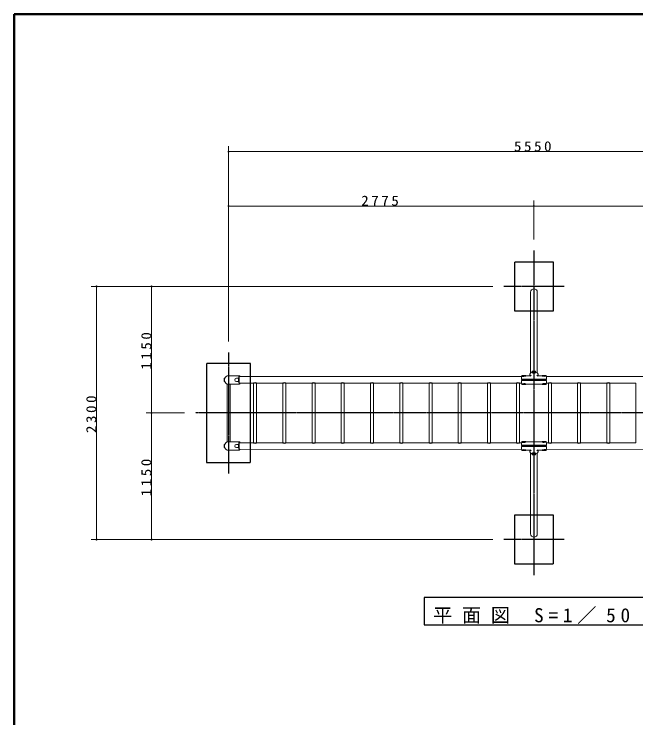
# Model space of a CAD drawing. Units: millimetres at full size, with parts at other scales. Extents: x -19540 to 0, y -2746 to 13350.
# Drawn here: x -19250 to -13596, y 6955 to 13350 of the extents above; entities that cross this region are included whole.
import ezdxf

# ---------------------------------------------------------------- set-up
doc = ezdxf.new("R2010")
doc.units = ezdxf.units.MM
doc.linetypes.add('USER2', pattern=[6, 3, -1, 1, -1])
doc.linetypes.add('USER4', pattern=[8, 5, -3])
for name, color, linetype, lineweight in [('A3図枠', 7, 'Continuous', 25), ('線', 7, 'Continuous', 13), ('補助', 2, 'Continuous', 25)]:
    doc.layers.add(name, color=color, linetype=linetype, lineweight=lineweight)
doc.styles.add('ＭＳ ゴシック', font='')
doc.styles.get('ＭＳ ゴシック').set_extended_font_data('MS Gothic')

# ---------------------------------------------------------------- blocks, each defined once
blk = doc.blocks.new('dimension_origin')
at = {"color": 0, "linetype": 'Continuous', "lineweight": -2}
blk.add_circle((0, 0), 1.25, dxfattribs=at)

msp = doc.modelspace()

# ---------------------------------------------------------------- linework, layer by layer
at = {"layer": 'A3図枠', "lineweight": 50}
for p, q in [((-19250, 13350), (-19250, 0)), ((0, 13350), (-19250, 13350))]:
    msp.add_line(p, q, dxfattribs=at)
at = {"layer": '線', "color": 20, "linetype": 'USER2', "lineweight": 25}
for p, q in [((-14522.806, 11200.292), (-14522.806, 8250.292)), ((-14247.806, 10875.292), (-14797.806, 10875.292)), ((-17300, 10275.292), (-17300, 9175.292)), ((-11445.612, 9725.292), (-17600, 9725.292)), ((-14247.806, 8575.292), (-14797.806, 8575.292))]:
    msp.add_line(p, q, dxfattribs=at)
at = {"layer": '線'}
for p, q in [((-14553.056, 10088.714), (-14553.056, 10821.922)), ((-14492.556, 10088.714), (-14492.556, 10821.922)), ((-17201.519, 10063.542), (-17300, 10063.542)), ((-17203.461, 10055.542), (-14635.27, 10055.542)), ((-14633.74, 10060.749), (-14633.74, 10064.762)), ((-14632.74, 10065.762), (-14597.439, 10065.762)), ((-14596.439, 10063.792), (-14596.439, 10064.762)), ((-14596.439, 10063.792), (-14558.236, 10063.792)), ((-14561.306, 10063.792), (-14561.306, 10066.334)), ((-14537.92, 10093.793), (-14537.92, 10104.392)), ((-14507.92, 10104.392), (-14537.92, 10104.392)), ((-14507.92, 10093.793), (-14507.92, 10104.392)), ((-14449.173, 10063.792), (-14487.376, 10063.792)), ((-14484.306, 10063.792), (-14484.306, 10066.334)), ((-14449.173, 10063.792), (-14449.173, 10064.762)), ((-14412.872, 10065.762), (-14448.173, 10065.762)), ((-14411.872, 10060.749), (-14411.872, 10064.762)), ((-11842.151, 10055.542), (-14410.342, 10055.542)), ((-17340.25, 10039.292), (-17340.25, 10011.292)), ((-17335.841, 10040.292), (-17339.25, 10040.292)), ((-17335.841, 10010.292), (-17339.25, 10010.292)), ((-17313.6, 9989.541), (-17313.6, 9461.042)), ((-17201.519, 9987.042), (-17300, 9987.042)), ((-17286.4, 9987.042), (-17286.4, 9463.542)), ((-17207.629, 10040.292), (-17228.205, 10040.292)), ((-17207.629, 10010.292), (-17228.205, 10010.292)), ((-17208.509, 10039.792), (-17208.509, 10010.792)), ((-17203.479, 9995.042), (-17072.319, 9995.042)), ((-17072.319, 9455.542), (-17072.319, 9995.042)), ((-17045.119, 9455.542), (-17045.119, 9995.042)), ((-17045.119, 9995.042), (-16806.417, 9995.042)), ((-16806.417, 9455.542), (-16806.417, 9995.042)), ((-16779.217, 9995.042), (-16540.516, 9995.042)), ((-16779.217, 9455.542), (-16779.217, 9995.042)), ((-16540.516, 9455.542), (-16540.516, 9995.042)), ((-16513.316, 9995.042), (-16274.614, 9995.042)), ((-16513.316, 9455.542), (-16513.316, 9995.042)), ((-16274.614, 9455.542), (-16274.614, 9995.042)), ((-16247.414, 9995.042), (-16008.713, 9995.042)), ((-16247.414, 9455.542), (-16247.414, 9995.042)), ((-16008.713, 9455.542), (-16008.713, 9995.042)), ((-15981.513, 9995.042), (-15742.811, 9995.042)), ((-15981.513, 9455.542), (-15981.513, 9995.042)), ((-15742.811, 9455.542), (-15742.811, 9995.042)), ((-15715.611, 9995.042), (-15476.91, 9995.042)), ((-15715.611, 9455.542), (-15715.611, 9995.042)), ((-15476.91, 9455.542), (-15476.91, 9995.042)), ((-15449.71, 9995.042), (-15211.008, 9995.042)), ((-15449.71, 9455.542), (-15449.71, 9995.042)), ((-15211.008, 9455.542), (-15211.008, 9995.042)), ((-15183.808, 9995.042), (-14945.107, 9995.042)), ((-15183.808, 9455.542), (-15183.808, 9995.042)), ((-14945.107, 9455.542), (-14945.107, 9995.042)), ((-14917.907, 9995.042), (-14682.081, 9995.042)), ((-14917.907, 9455.542), (-14917.907, 9995.042)), ((-14682.081, 9455.542), (-14682.081, 9995.042)), ((-14654.881, 9995.042), (-14635.27, 9995.042)), ((-14654.881, 9455.542), (-14654.881, 9995.042)), ((-14633.74, 9989.834), (-14633.74, 9985.822)), ((-14632.74, 9984.822), (-14597.439, 9984.822)), ((-14596.439, 9986.792), (-14596.439, 9985.822)), ((-14596.439, 9986.792), (-14522.806, 9986.792)), ((-14449.173, 9986.792), (-14522.806, 9986.792)), ((-14449.173, 9986.792), (-14449.173, 9985.822)), ((-14412.872, 9984.822), (-14448.173, 9984.822)), ((-14411.872, 9989.834), (-14411.872, 9985.822)), ((-14390.731, 9995.042), (-14410.342, 9995.042)), ((-14390.731, 9455.542), (-14390.731, 9995.042)), ((-14363.531, 9455.542), (-14363.531, 9995.042)), ((-14127.705, 9995.042), (-14363.531, 9995.042)), ((-14127.705, 9455.542), (-14127.705, 9995.042)), ((-13861.804, 9995.042), (-14100.505, 9995.042)), ((-14100.505, 9455.542), (-14100.505, 9995.042)), ((-13861.804, 9455.542), (-13861.804, 9995.042)), ((-13595.902, 9995.042), (-13834.604, 9995.042)), ((-13834.604, 9455.542), (-13834.604, 9995.042)), ((-13595.902, 9455.542), (-13595.902, 9995.042)), ((-14632.74, 9465.762), (-14597.439, 9465.762)), ((-14412.872, 9465.762), (-14448.173, 9465.762)), ((-17340.25, 9411.292), (-17340.25, 9439.292)), ((-17335.841, 9440.292), (-17339.25, 9440.292)), ((-17335.841, 9410.292), (-17339.25, 9410.292)), ((-17201.519, 9463.542), (-17300, 9463.542)), ((-17207.629, 9440.292), (-17228.205, 9440.292)), ((-17207.629, 9410.292), (-17228.205, 9410.292)), ((-17208.509, 9410.792), (-17208.509, 9439.792)), ((-17203.461, 9455.542), (-17072.319, 9455.542)), ((-17045.119, 9455.542), (-16806.417, 9455.542)), ((-16779.217, 9455.542), (-16540.516, 9455.542)), ((-16513.316, 9455.542), (-16274.614, 9455.542)), ((-16247.414, 9455.542), (-16008.713, 9455.542)), ((-15981.513, 9455.542), (-15742.811, 9455.542)), ((-15715.611, 9455.542), (-15476.91, 9455.542)), ((-15449.71, 9455.542), (-15211.008, 9455.542)), ((-15183.808, 9455.542), (-14945.107, 9455.542)), ((-14917.907, 9455.542), (-14682.081, 9455.542)), ((-14654.881, 9455.542), (-14635.27, 9455.542)), ((-14633.74, 9460.749), (-14633.74, 9464.762)), ((-14596.439, 9463.792), (-14596.439, 9464.762)), ((-14596.439, 9463.792), (-14522.806, 9463.792)), ((-14449.173, 9463.792), (-14522.806, 9463.792)), ((-14449.173, 9463.792), (-14449.173, 9464.762)), ((-14411.872, 9460.749), (-14411.872, 9464.762)), ((-14390.731, 9455.542), (-14410.342, 9455.542)), ((-14127.705, 9455.542), (-14363.531, 9455.542)), ((-13861.804, 9455.542), (-14100.505, 9455.542)), ((-13595.902, 9455.542), (-13834.604, 9455.542)), ((-17201.519, 9387.042), (-17300, 9387.042)), ((-17203.741, 9395.701), (-14635.27, 9395.042)), ((-14633.74, 9389.834), (-14633.74, 9385.822)), ((-14632.74, 9384.822), (-14597.439, 9384.822)), ((-14596.439, 9386.792), (-14596.439, 9385.822)), ((-14596.439, 9386.792), (-14558.236, 9386.792)), ((-14561.306, 9386.792), (-14561.306, 9384.249)), ((-14553.056, 9361.87), (-14553.056, 8628.662)), ((-14537.92, 9356.791), (-14537.92, 9346.192)), ((-14507.92, 9346.192), (-14537.92, 9346.192)), ((-14507.92, 9356.791), (-14507.92, 9346.192)), ((-14492.556, 9361.87), (-14492.556, 8628.662)), ((-14449.173, 9386.792), (-14487.376, 9386.792)), ((-14484.306, 9386.792), (-14484.306, 9384.249)), ((-14449.173, 9386.792), (-14449.173, 9385.822)), ((-14412.872, 9384.822), (-14448.173, 9384.822)), ((-14411.872, 9389.834), (-14411.872, 9385.822)), ((-11841.871, 9395.701), (-14410.342, 9395.042))]:
    msp.add_line(p, q, dxfattribs=at)
at = {"layer": '線', "color": 2, "lineweight": 25}
for p, q in [((-17202.084, 10063.403), (-17202.084, 10057.591)), ((-17202.084, 10057.542), (-17200.955, 10057.542)), ((-17200.955, 10063.403), (-17200.955, 10057.591)), ((-14633.74, 10060.749), (-14614.043, 10060.749)), ((-14411.872, 10060.749), (-14431.569, 10060.749)), ((-17202.084, 9993.042), (-17200.955, 9993.042)), ((-17202.084, 9992.993), (-17202.084, 9987.18)), ((-17200.955, 9992.993), (-17200.955, 9987.18)), ((-14407.816, 10028.542), (-14637.796, 10028.542)), ((-14407.816, 10022.042), (-14637.796, 10022.042)), ((-14633.74, 9989.834), (-14614.043, 9989.834)), ((-14411.872, 9989.834), (-14431.569, 9989.834)), ((-17202.084, 9457.591), (-17202.084, 9463.403)), ((-17202.084, 9457.542), (-17200.955, 9457.542)), ((-17202.084, 9457.542), (-17200.955, 9457.542)), ((-17202.084, 9457.542), (-17200.955, 9457.542)), ((-17200.955, 9457.591), (-17200.955, 9463.403)), ((-14407.816, 9428.542), (-14637.796, 9428.542)), ((-14407.816, 9422.042), (-14637.796, 9422.042)), ((-14633.74, 9460.749), (-14614.043, 9460.749)), ((-14411.872, 9460.749), (-14431.569, 9460.749)), ((-17202.084, 9393.042), (-17200.955, 9393.042)), ((-17202.084, 9393.042), (-17200.955, 9393.042)), ((-17202.084, 9393.042), (-17200.955, 9393.042)), ((-17202.084, 9387.18), (-17202.084, 9392.993)), ((-17200.955, 9387.18), (-17200.955, 9392.993)), ((-14633.74, 9389.834), (-14614.043, 9389.834)), ((-14411.872, 9389.834), (-14431.569, 9389.834))]:
    msp.add_line(p, q, dxfattribs=at)
at = {"layer": '線', "color": 4, "linetype": 'USER4', "lineweight": 25}
for points in [[(-14697.806, 11100.292), (-14347.806, 11100.292), (-14347.806, 10650.292), (-14697.806, 10650.292)], [(-17100, 10175.292), (-17500, 10175.292), (-17500, 9275.292), (-17100, 9275.292)], [(-14697.806, 8800.292), (-14347.806, 8800.292), (-14347.806, 8350.292), (-14697.806, 8350.292)]]:
    msp.add_lwpolyline(points, close=True, dxfattribs=at)
at = {"layer": '線'}
for centre, radius, start, end in [((-17300, 10025.292), 38.25, 155.94312, 270), ((-17335.841, 10041.292), 1, 270, 335.94312), ((-17300, 10025.292), 38.25, 90, 155.94312), ((-17127.917, 10037.391), 79.764, 166.25409, 177.91585), ((-17189.622, 10053.8), 15.979, 145.82887, 170.83694), ((-17201.521, 10062.019), 1.523, 30.22366, 150.25037), ((-17214.13, 10053.353), 16.819, 7.47609, 34.11173), ((-14632.74, 10064.762), 1, 90, 180), ((-14597.439, 10064.762), 1, 0, 90), ((-14448.173, 10064.762), 1, 90, 180), ((-14412.872, 10064.762), 1, 0, 90), ((-17339.25, 10039.292), 1, 90, 180), ((-17339.25, 10011.292), 1, 180, 270), ((-17335.841, 10009.292), 1, 24.05688, 90), ((-17227.991, 10025.292), 15.002, 90.81439, 269.18561), ((-17208.009, 10039.792), 0.5, 90, 180), ((-17109.779, 10016.07), 98.021, 183.37926, 194.1116), ((-17195.421, 9994.12), 9.62, 191.687, 226.16504), ((-17204.044, 9991.439), 5.261, 305.95257, 341.65088), ((-17228.275, 10001.523), 31.495, 338.11291, 348.12401), ((-14632.74, 9985.822), 1, 180, 270), ((-14597.439, 9985.822), 1, 270, 0), ((-14448.173, 9985.822), 1, 180, 270), ((-14412.872, 9985.822), 1, 270, 0), ((-14632.74, 9464.762), 1, 90, 180), ((-14597.439, 9464.762), 1, 0, 90), ((-14448.173, 9464.762), 1, 90, 180), ((-14412.872, 9464.762), 1, 0, 90), ((-17339.25, 9439.292), 1, 90, 180), ((-17339.25, 9411.292), 1, 180, 270), ((-17300, 9425.292), 38.25, 90, 204.05688), ((-17335.841, 9441.292), 1, 270, 335.94312), ((-17335.841, 9409.292), 1, 24.05688, 90), ((-17300, 9425.292), 38.25, 204.05688, 270), ((-17227.991, 9425.292), 15.002, 90.81439, 269.18561), ((-17208.009, 9439.792), 0.5, 90, 180), ((-17208.009, 9410.792), 0.5, 180, 270), ((-17109.779, 9416.07), 98.021, 183.37926, 194.1116), ((-17127.917, 9437.391), 79.764, 166.25409, 177.91585), ((-17189.622, 9453.8), 15.979, 145.82887, 170.83694), ((-17201.521, 9462.019), 1.523, 30.22366, 150.25037), ((-17214.13, 9453.353), 16.819, 7.47609, 34.11173), ((-17195.421, 9394.12), 9.62, 191.687, 226.16504), ((-17201.519, 9388.262), 1.22, 242.45693, 297.54307), ((-17204.044, 9391.439), 5.261, 305.95257, 341.65088), ((-17228.275, 9401.523), 31.495, 338.11291, 348.12401), ((-14632.74, 9385.822), 1, 180, 270), ((-14597.439, 9385.822), 1, 270, 0), ((-14448.173, 9385.822), 1, 180, 270), ((-14412.872, 9385.822), 1, 270, 0)]:
    msp.add_arc(centre, radius, start, end, dxfattribs=at)
at = {"layer": '線', "color": 2, "lineweight": 25}
for centre, radius, start, end in [((-17153.308, 10037.719), 53.226, 160.43628, 177.08684), ((-17198.889, 10053.617), 4.96, 132.54873, 157.16436), ((-17202.484, 10057.591), 0.4, 306.90557, 0), ((-17200.555, 10057.591), 0.4, 180, 233.09443), ((-17204.021, 10053.707), 4.807, 22.43587, 47.85097), ((-14614.098, 10113.523), 52.774, 270.05933, 289.54961), ((-14557.232, 10076.559), 12.807, 265.50225, 317.3354), ((-14488.38, 10076.559), 12.807, 222.6646, 274.49775), ((-14431.514, 10113.523), 52.774, 250.45039, 269.94067), ((-17022.585, 10025.287), 184.535, 178.19195, 181.14616), ((-17044.365, 10024.624), 162.746, 181.06641, 184.81698), ((-17051.054, 10026.358), 156.046, 174.82846, 178.2554), ((-17110.437, 10018.661), 96.407, 184.58307, 189.85966), ((-17172.14, 10007.37), 33.687, 188.90941, 200.53133), ((-17198.321, 9997.423), 5.681, 199.18552, 226.33927), ((-17202.484, 9992.993), 0.4, 0, 53.09443), ((-17200.555, 9992.993), 0.4, 126.90557, 180), ((-17204.021, 9996.876), 4.807, 312.14897, 337.56415), ((-17058.719, 9968.021), 30.25, 63.28283, 116.71717), ((-16792.817, 9968.021), 30.25, 63.28283, 116.71717), ((-16526.916, 9968.021), 30.25, 63.28283, 116.71717), ((-16261.014, 9968.021), 30.25, 63.28283, 116.71717), ((-15995.113, 9968.021), 30.25, 63.28283, 116.71717), ((-15729.211, 9968.021), 30.25, 63.28283, 116.71717), ((-15463.31, 9968.021), 30.25, 63.28283, 116.71717), ((-15197.408, 9968.021), 30.25, 63.28283, 116.71717), ((-14931.507, 9968.021), 30.25, 63.28283, 116.71717), ((-14668.481, 9968.021), 30.25, 63.28283, 116.71717), ((-14614.098, 9937.06), 52.774, 70.45039, 89.94067), ((-14431.514, 9937.06), 52.774, 90.05933, 109.54961), ((-14377.131, 9968.021), 30.25, 63.28283, 116.71717), ((-14114.105, 9968.021), 30.25, 63.28283, 116.71717), ((-13848.204, 9968.021), 30.25, 63.28283, 116.71717), ((-17022.585, 9425.287), 184.535, 178.19195, 181.14616), ((-17044.365, 9424.624), 162.746, 181.06641, 184.81698), ((-17051.054, 9426.358), 156.046, 174.82846, 178.2554), ((-17110.437, 9418.661), 96.407, 184.58307, 189.85966), ((-17153.308, 9437.719), 53.226, 160.43628, 177.08684), ((-17172.14, 9407.37), 33.687, 188.90941, 200.53133), ((-17198.889, 9453.617), 4.96, 132.54873, 157.16436), ((-17202.484, 9457.591), 0.4, 306.90557, 0), ((-17202.484, 9457.591), 0.4, 306.90557, 0), ((-17202.484, 9457.591), 0.4, 306.90557, 0), ((-17200.555, 9457.591), 0.4, 180, 233.09443), ((-17200.555, 9457.591), 0.4, 180, 233.09443), ((-17200.555, 9457.591), 0.4, 180, 233.09443), ((-17204.021, 9453.707), 4.807, 22.43587, 47.85097), ((-17058.719, 9482.562), 30.25, 243.28283, 296.71717), ((-16792.817, 9482.562), 30.25, 243.28283, 296.71717), ((-16526.916, 9482.562), 30.25, 243.28283, 296.71717), ((-16261.014, 9482.562), 30.25, 243.28283, 296.71717), ((-15995.113, 9482.562), 30.25, 243.28283, 296.71717), ((-15729.211, 9482.562), 30.25, 243.28283, 296.71717), ((-15463.31, 9482.562), 30.25, 243.28283, 296.71717), ((-15197.408, 9482.562), 30.25, 243.28283, 296.71717), ((-14931.507, 9482.562), 30.25, 243.28283, 296.71717), ((-14668.481, 9482.562), 30.25, 243.28283, 296.71717), ((-14614.098, 9513.523), 52.774, 270.05933, 289.54961), ((-14431.514, 9513.523), 52.774, 250.45039, 269.94067), ((-14377.131, 9482.562), 30.25, 243.28283, 296.71717), ((-14114.105, 9482.562), 30.25, 243.28283, 296.71717), ((-13848.204, 9482.562), 30.25, 243.28283, 296.71717), ((-17198.321, 9397.423), 5.681, 199.18552, 226.33927), ((-17202.484, 9392.993), 0.4, 0, 53.09443), ((-17202.484, 9392.993), 0.4, 0, 53.09443), ((-17202.484, 9392.993), 0.4, 0, 53.09443), ((-17200.555, 9392.993), 0.4, 126.90557, 180), ((-17200.555, 9392.993), 0.4, 126.90557, 180), ((-17200.555, 9392.993), 0.4, 126.90557, 180), ((-17204.021, 9396.876), 4.807, 312.14897, 337.56415), ((-14614.098, 9337.06), 52.774, 70.45039, 89.94067), ((-14557.232, 9374.024), 12.807, 42.6646, 94.49775), ((-14488.38, 9374.024), 12.807, 85.50225, 137.3354), ((-14431.514, 9337.06), 52.774, 90.05933, 109.54961)]:
    msp.add_arc(centre, radius, start, end, dxfattribs=at)
at = {"layer": '線'}
for centre, major_axis, ratio, start_param, end_param in [((-14522.806, 10821.922), (0, 32.191), 0.939693, 4.71238898, 7.85398163), ((-14631.135, 10025.292), (0, 38.5), 0.173648, 0.40020852, 1.48628016), ((-14522.92, 10066.334), (-38.5, 0), 0.939693, 5.1125975, 6.28318531), ((-14522.92, 10097.551), (-15, 0), 0.34202, 6.28318531, 9.42477796), ((-14522.92, 10066.334), (-38.5, 0), 0.939693, 3.14159265, 4.31218046), ((-14414.477, 10025.292), (0, 38.5), 0.173648, 4.79690515, 5.88297679), ((-14631.135, 10025.292), (0, 38.5), 0.173648, 1.65531249, 2.74138414), ((-14414.477, 10025.292), (0, 38.5), 0.173648, 3.54180117, 4.62787282), ((-14631.135, 9425.292), (0, -38.5), 0.173648, 3.54180117, 4.62787282), ((-14631.135, 9425.292), (0, -38.5), 0.173648, 4.79690515, 5.88297679), ((-14414.477, 9425.292), (0, -38.5), 0.173648, 1.65531249, 2.74138414), ((-14414.477, 9425.292), (0, -38.5), 0.173648, 0.40020852, 1.48628016), ((-14522.92, 9384.249), (-38.5, 0), 0.939693, 6.28318531, 7.45377312), ((-14522.92, 9353.032), (-15, 0), 0.34202, 3.14159265, 6.28318531), ((-14522.92, 9384.249), (-38.5, 0), 0.939693, 1.97100484, 3.14159265), ((-14522.806, 8628.662), (0, -32.191), 0.939693, 4.71238898, 7.85398163)]:
    msp.add_ellipse(centre, major_axis=major_axis, ratio=ratio, start_param=start_param, end_param=end_param, dxfattribs=at)
at = {"layer": '線', "color": 2, "lineweight": 25}
for centre, start_param, end_param in [((-14522.92, 10093.793), 6.28318531, 9.42477796), ((-14522.92, 9356.791), 3.14159265, 6.28318531)]:
    msp.add_ellipse(centre, major_axis=(-15, 0), ratio=0.34202, start_param=start_param, end_param=end_param, dxfattribs=at)
at = {"layer": '線'}
for centre in [(-14522.92, 10097.551), (-14522.92, 9353.032)]:
    msp.add_ellipse(centre, major_axis=(-7, 0), ratio=0.34202, dxfattribs=at)
at = {"layer": '補助', "lineweight": 13}
for p, q in [((-17300, 10375.292), (-17300, 12150.292)), ((-17300, 12100.292), (-11745.612, 12100.292)), ((-17300, 10375.292), (-17300, 11656.063)), ((-14522.806, 11300.292), (-14522.806, 11656.063)), ((-14522.806, 11300.292), (-14522.806, 11656.063)), ((-17300, 11606.063), (-14522.806, 11606.063)), ((-14522.806, 11606.063), (-11745.612, 11606.063)), ((-14897.806, 10875.292), (-18550, 10875.292)), ((-18500, 8575.292), (-18500, 10875.292)), ((-14897.806, 10875.292), (-18050, 10875.292)), ((-18000, 9725.292), (-18000, 10875.292)), ((-17700, 9725.292), (-18050, 9725.292)), ((-17700, 9725.292), (-18050, 9725.292)), ((-18000, 8575.292), (-18000, 9725.292)), ((-14897.806, 8575.292), (-18550, 8575.292)), ((-14897.806, 8575.292), (-18050, 8575.292))]:
    msp.add_line(p, q, dxfattribs=at)
at = {"layer": '補助'}
msp.add_lwpolyline([(-15522.806, 8050.292), (-15522.806, 7800.292), (-13522.806, 7800.292), (-13522.806, 8050.292)], close=True, dxfattribs=at)

# ---------------------------------------------------------------- block references
at = {"layer": '補助', "lineweight": 13, "xscale": 3.33, "yscale": 3.33}
for p in [(-17300, 12100.292), (-17300, 11606.063), (-14522.806, 11606.063)]:
    msp.add_blockref('dimension_origin', p, dxfattribs=at)
for p, rotation in [((-14522.806, 11606.063), 180), ((-18500, 10875.292), 270), ((-18000, 10875.292), 270), ((-18000, 9725.292), 270), ((-18000, 9725.292), 90), ((-18500, 8575.292), 90), ((-18000, 8575.292), 90)]:
    msp.add_blockref('dimension_origin', p, dxfattribs=dict(at, rotation=rotation))

# ---------------------------------------------------------------- texts
at = {"layer": '補助', "attachment_point": 8, "style": 'ＭＳ ゴシック'}
for s, insert, char_height in [('\\T1.33;\\W1.1;5550', (-14522.806, 12101.292), 91.64), ('\\T1.33;\\W1.1;2775', (-15911.403, 11607.063), 91.64), ('\\T1.5;平面図\\~S=1／50', (-14522.806, 7808.625), 128.3)]:
    msp.add_mtext(s, dxfattribs=dict(at, insert=insert, char_height=char_height))
at = {"layer": '補助', "char_height": 91.64, "attachment_point": 8, "rotation": 90, "style": 'ＭＳ ゴシック'}
for s, insert in [('\\T1.33;\\W1.1;1150', (-18001, 10300.292)), ('\\T1.33;\\W1.1;2300', (-18501, 9725.292)), ('\\T1.33;\\W1.1;1150', (-18001, 9150.292))]:
    msp.add_mtext(s, dxfattribs=dict(at, insert=insert))

doc.saveas('drawing.dxf')
